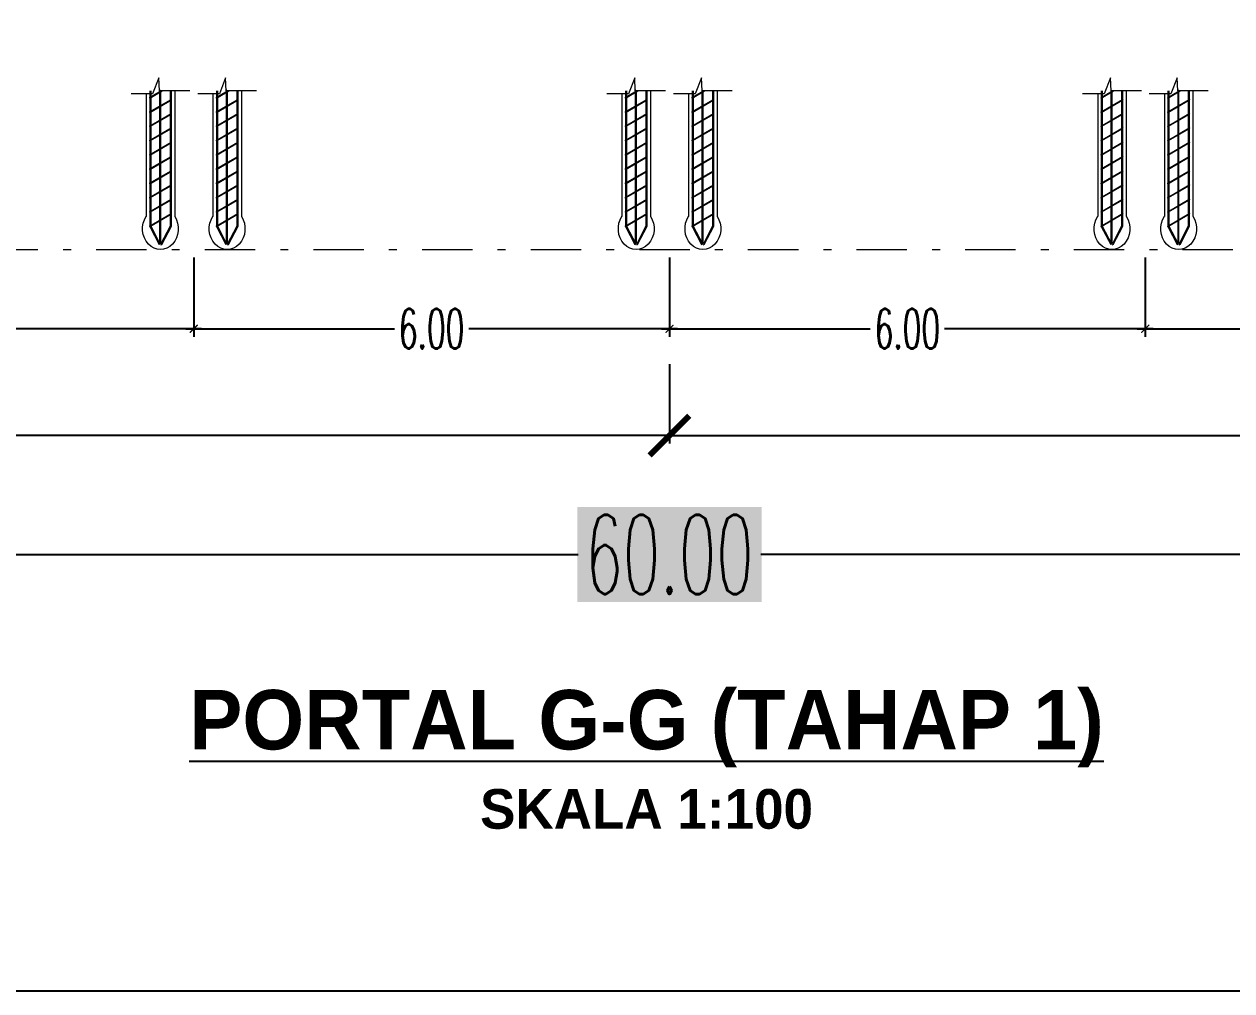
# Model space of a CAD drawing. Header units: millimetres. Extents: x 2175 to 3376, y 1504 to 1740.
# Drawn here: x 3024.11 to 3039.34, y 1615.31 to 1627.51 of the extents above; entities that cross this region are included whole.
import ezdxf

# ---------------------------------------------------------------- set-up
doc = ezdxf.new("R2010")
doc.units = ezdxf.units.MM
for name, pattern in [('DASHDOT2', [12.7, 6.35, -3.175, 0, -3.175]), ('DASHDOTX2', [50.8, 25.4, -12.7, 0, -12.7]), ('DASHED', [19.05, 12.7, -6.35])]:
    doc.linetypes.add(name, pattern=pattern)
doc.layers.add('As Atap', color=3, linetype='DASHDOTX2', lineweight=40)
doc.layers.add('Garis Dim', color=131, linetype='DASHED', lineweight=9)
for name, color, linetype in [('dinding baru', 142, 'Continuous'), ('GR', 7, 'Continuous'), ('KOP TEKS', 1, 'Continuous')]:
    doc.layers.add(name, color=color, linetype=linetype)
doc.layers.add('Layer2', color=7, linetype='DASHED', lineweight=40, true_color=0x238759)
doc.styles.add('-DIM2', font='simplex.shx', dxfattribs={"width": 0.55})
doc.styles.get("Standard").update_dxf_attribs({"font": 'arial.ttf'})
doc.dimstyles.new('DIMENSI MUSHOLLAH', dxfattribs={"dimtxt": 0.5, "dimasz": 0.1, "dimexe": 0.1, "dimexo": 0.1, "dimgap": 0.05, "dimtad": 0, "dimtih": 1, "dimtoh": 1, "dimzin": 0, "dimdsep": 46, "dimtxsty": '-DIM2', "dimblk": 'ARCHTICK', "dimcen": 0.3, "dimdle": 0.1, "dimclrd": 1, "dimclre": 1, "dimclrt": 2, "dimadec": 0, "dimazin": 0, "dimtfac": 1, "dimtix": 1, "dimtofl": 0, "dimtmove": 0, "dimatfit": 3, "dimldrblk": 'ARCHTICK', "dimfxl": 1, "dimtolj": 1, "dimtzin": 0, "dimarcsym": 0})
doc.dimstyles.new('DIMENSI WARNA 2.1', dxfattribs={"dimtxt": 1, "dimasz": 0.5, "dimexe": 0.1, "dimexo": 0.1, "dimgap": 0.05, "dimtad": 0, "dimtih": 1, "dimtoh": 1, "dimrnd": 0.0025, "dimzin": 0, "dimdsep": 46, "dimtxsty": '-DIM2', "dimblk": 'ARCHTICK', "dimcen": 0.1, "dimclrd": 1, "dimclre": 1, "dimclrt": 256, "dimadec": 0, "dimazin": 0, "dimtfac": 1, "dimtofl": 0, "dimtmove": 0, "dimatfit": 3, "dimldrblk": 'ARCHTICK', "dimfxl": 0.18, "dimtfill": 2, "dimtfillclr": 256, "dimtolj": 1, "dimtzin": 0, "dimarcsym": 0})

# ---------------------------------------------------------------- blocks, each defined once
blk = doc.blocks.new('_ArchTick')
at = {"color": 0, "linetype": 'ByBlock', "const_width": 0.15}
blk.add_lwpolyline([(-0.5, -0.5), (0.5, 0.5)], dxfattribs=at)
blk = doc.blocks.new('*D872')
at = {"layer": 'Defpoints', "color": 0, "transparency": 16777216}
for p in [(3002.251, 1623.319), (3032.251, 1623.319), (3032.251, 1622.319)]:
    blk.add_point(p, dxfattribs=at)
at = {"layer": 'GR', "color": 1, "lineweight": -2, "transparency": 16777216}
for p, q in [((3002.251, 1623.219), (3002.251, 1622.219)), ((3032.251, 1623.219), (3032.251, 1622.219)), ((3002.251, 1622.319), (3016.101, 1622.319)), ((3032.251, 1622.319), (3018.401, 1622.319))]:
    blk.add_line(p, q, dxfattribs=at)
at = {"layer": 'GR', "color": 1, "lineweight": -2, "transparency": 16777216, "xscale": 0.5, "yscale": 0.5, "zscale": 0.5, "rotation": 180}
blk.add_blockref('_ArchTick', (3002.251, 1622.319), dxfattribs=at)
at = {"layer": 'GR', "color": 1, "lineweight": -2, "transparency": 16777216, "xscale": 0.5, "yscale": 0.5, "zscale": 0.5}
blk.add_blockref('_ArchTick', (3032.251, 1622.319), dxfattribs=at)
at = {"layer": 'GR', "color": 240, "transparency": 16777216, "insert": (3017.251, 1622.319), "char_height": 1, "attachment_point": 5, "style": '-DIM2', "bg_fill": 1, "box_fill_scale": 1.1, "bg_fill_color": 256, "bg_fill_true_color": 16180224, "bg_fill_transparency": 0}
blk.add_mtext('\\A1;30.00', dxfattribs=at)
blk = doc.blocks.new('*D873')
at = {"layer": 'Defpoints', "color": 0, "transparency": 16777216}
for p in [(3032.251, 1623.319), (3062.251, 1623.319), (3032.251, 1622.319)]:
    blk.add_point(p, dxfattribs=at)
at = {"layer": 'GR', "color": 1, "lineweight": -2, "transparency": 16777216}
for p, q in [((3032.251, 1623.219), (3032.251, 1622.219)), ((3062.251, 1623.219), (3062.251, 1622.219)), ((3032.251, 1622.319), (3046.101, 1622.319)), ((3062.251, 1622.319), (3048.401, 1622.319))]:
    blk.add_line(p, q, dxfattribs=at)
at = {"layer": 'GR', "color": 1, "lineweight": -2, "transparency": 16777216, "xscale": 0.5, "yscale": 0.5, "zscale": 0.5, "rotation": 180}
blk.add_blockref('_ArchTick', (3032.251, 1622.319), dxfattribs=at)
at = {"layer": 'GR', "color": 1, "lineweight": -2, "transparency": 16777216, "xscale": 0.5, "yscale": 0.5, "zscale": 0.5}
blk.add_blockref('_ArchTick', (3062.251, 1622.319), dxfattribs=at)
at = {"layer": 'GR', "color": 240, "transparency": 16777216, "insert": (3047.251, 1622.319), "char_height": 1, "attachment_point": 5, "style": '-DIM2', "bg_fill": 1, "box_fill_scale": 1.1, "bg_fill_color": 256, "bg_fill_true_color": 16180224, "bg_fill_transparency": 0}
blk.add_mtext('\\A1;30.00', dxfattribs=at)
blk = doc.blocks.new('*D673')
at = {"layer": 'Defpoints', "color": 0, "transparency": 16777216}
for p in [(3002.251, 1622.319), (3062.251, 1622.319), (3062.251, 1620.819)]:
    blk.add_point(p, dxfattribs=at)
at = {"layer": 'GR', "color": 1, "lineweight": -2, "transparency": 16777216}
for p, q in [((3002.251, 1622.219), (3002.251, 1620.719)), ((3062.251, 1622.219), (3062.251, 1620.719)), ((3002.251, 1620.819), (3031.101, 1620.819)), ((3062.251, 1620.819), (3033.401, 1620.819))]:
    blk.add_line(p, q, dxfattribs=at)
at = {"layer": 'GR', "color": 1, "lineweight": -2, "transparency": 16777216, "xscale": 0.5, "yscale": 0.5, "zscale": 0.5, "rotation": 180}
blk.add_blockref('_ArchTick', (3002.251, 1620.819), dxfattribs=at)
at = {"layer": 'GR', "color": 1, "lineweight": -2, "transparency": 16777216, "xscale": 0.5, "yscale": 0.5, "zscale": 0.5}
blk.add_blockref('_ArchTick', (3062.251, 1620.819), dxfattribs=at)
at = {"layer": 'GR', "color": 240, "transparency": 16777216, "insert": (3032.251, 1620.819), "char_height": 1, "attachment_point": 5, "style": '-DIM2', "bg_fill": 1, "box_fill_scale": 1.1, "bg_fill_color": 256, "bg_fill_true_color": 16180224, "bg_fill_transparency": 0}
blk.add_mtext('\\A1;60.00', dxfattribs=at)
blk = doc.blocks.new('*D879')
at = {"layer": 'Defpoints', "color": 0, "transparency": 16777216}
for p in [(3020.251, 1624.666), (3026.251, 1624.666), (3026.251, 1623.666)]:
    blk.add_point(p, dxfattribs=at)
at = {"layer": 'dinding baru', "color": 1, "linetype": 'Continuous', "lineweight": -2, "transparency": 16777216}
for p, q in [((3020.251, 1624.566), (3020.251, 1623.566)), ((3026.251, 1624.566), (3026.251, 1623.566))]:
    blk.add_line(p, q, dxfattribs=at)
at = {"layer": 'dinding baru', "color": 1, "lineweight": -2, "transparency": 16777216}
for p, q in [((3020.151, 1623.666), (3022.782, 1623.666)), ((3026.351, 1623.666), (3023.72, 1623.666))]:
    blk.add_line(p, q, dxfattribs=at)
at = {"layer": 'dinding baru', "color": 1, "lineweight": -2, "transparency": 16777216, "xscale": 0.1, "yscale": 0.1, "zscale": 0.1, "rotation": 180}
blk.add_blockref('_ArchTick', (3020.251, 1623.666), dxfattribs=at)
at = {"layer": 'dinding baru', "color": 1, "lineweight": -2, "transparency": 16777216, "xscale": 0.1, "yscale": 0.1, "zscale": 0.1}
blk.add_blockref('_ArchTick', (3026.251, 1623.666), dxfattribs=at)
at = {"layer": 'dinding baru', "color": 2, "lineweight": 0, "transparency": 16777216, "insert": (3023.251, 1623.666), "char_height": 0.5, "attachment_point": 5, "style": '-DIM2'}
blk.add_mtext('\\A1;6.00', dxfattribs=at)
blk = doc.blocks.new('*D880')
at = {"layer": 'Defpoints', "color": 0, "transparency": 16777216}
for p in [(3026.251, 1624.666), (3032.251, 1624.666), (3032.251, 1623.666)]:
    blk.add_point(p, dxfattribs=at)
at = {"layer": 'dinding baru', "color": 1, "linetype": 'Continuous', "lineweight": -2, "transparency": 16777216}
for p, q in [((3026.251, 1624.566), (3026.251, 1623.566)), ((3032.251, 1624.566), (3032.251, 1623.566))]:
    blk.add_line(p, q, dxfattribs=at)
at = {"layer": 'dinding baru', "color": 1, "lineweight": -2, "transparency": 16777216}
for p, q in [((3026.151, 1623.666), (3028.782, 1623.666)), ((3032.351, 1623.666), (3029.72, 1623.666))]:
    blk.add_line(p, q, dxfattribs=at)
at = {"layer": 'dinding baru', "color": 1, "lineweight": -2, "transparency": 16777216, "xscale": 0.1, "yscale": 0.1, "zscale": 0.1, "rotation": 180}
blk.add_blockref('_ArchTick', (3026.251, 1623.666), dxfattribs=at)
at = {"layer": 'dinding baru', "color": 1, "lineweight": -2, "transparency": 16777216, "xscale": 0.1, "yscale": 0.1, "zscale": 0.1}
blk.add_blockref('_ArchTick', (3032.251, 1623.666), dxfattribs=at)
at = {"layer": 'dinding baru', "color": 2, "lineweight": 0, "transparency": 16777216, "insert": (3029.251, 1623.666), "char_height": 0.5, "attachment_point": 5, "style": '-DIM2'}
blk.add_mtext('\\A1;6.00', dxfattribs=at)
blk = doc.blocks.new('*D901')
at = {"layer": 'Defpoints', "color": 0, "transparency": 16777216}
for p in [(3032.251, 1624.666), (3038.251, 1624.666), (3038.251, 1623.666)]:
    blk.add_point(p, dxfattribs=at)
at = {"layer": 'dinding baru', "color": 1, "linetype": 'Continuous', "lineweight": -2, "transparency": 16777216}
for p, q in [((3032.251, 1624.566), (3032.251, 1623.566)), ((3038.251, 1624.566), (3038.251, 1623.566))]:
    blk.add_line(p, q, dxfattribs=at)
at = {"layer": 'dinding baru', "color": 1, "lineweight": -2, "transparency": 16777216}
for p, q in [((3032.151, 1623.666), (3034.782, 1623.666)), ((3038.351, 1623.666), (3035.72, 1623.666))]:
    blk.add_line(p, q, dxfattribs=at)
at = {"layer": 'dinding baru', "color": 1, "lineweight": -2, "transparency": 16777216, "xscale": 0.1, "yscale": 0.1, "zscale": 0.1, "rotation": 180}
blk.add_blockref('_ArchTick', (3032.251, 1623.666), dxfattribs=at)
at = {"layer": 'dinding baru', "color": 1, "lineweight": -2, "transparency": 16777216, "xscale": 0.1, "yscale": 0.1, "zscale": 0.1}
blk.add_blockref('_ArchTick', (3038.251, 1623.666), dxfattribs=at)
at = {"layer": 'dinding baru', "color": 2, "lineweight": 0, "transparency": 16777216, "insert": (3035.251, 1623.666), "char_height": 0.5, "attachment_point": 5, "style": '-DIM2'}
blk.add_mtext('\\A1;6.00', dxfattribs=at)
blk = doc.blocks.new('*D902')
at = {"layer": 'Defpoints', "color": 0, "transparency": 16777216}
for p in [(3038.251, 1624.666), (3044.251, 1624.666), (3044.251, 1623.666)]:
    blk.add_point(p, dxfattribs=at)
at = {"layer": 'dinding baru', "color": 1, "linetype": 'Continuous', "lineweight": -2, "transparency": 16777216}
for p, q in [((3038.251, 1624.566), (3038.251, 1623.566)), ((3044.251, 1624.566), (3044.251, 1623.566))]:
    blk.add_line(p, q, dxfattribs=at)
at = {"layer": 'dinding baru', "color": 1, "lineweight": -2, "transparency": 16777216}
for p, q in [((3038.151, 1623.666), (3040.782, 1623.666)), ((3044.351, 1623.666), (3041.72, 1623.666))]:
    blk.add_line(p, q, dxfattribs=at)
at = {"layer": 'dinding baru', "color": 1, "lineweight": -2, "transparency": 16777216, "xscale": 0.1, "yscale": 0.1, "zscale": 0.1, "rotation": 180}
blk.add_blockref('_ArchTick', (3038.251, 1623.666), dxfattribs=at)
at = {"layer": 'dinding baru', "color": 1, "lineweight": -2, "transparency": 16777216, "xscale": 0.1, "yscale": 0.1, "zscale": 0.1}
blk.add_blockref('_ArchTick', (3044.251, 1623.666), dxfattribs=at)
at = {"layer": 'dinding baru', "color": 2, "lineweight": 0, "transparency": 16777216, "insert": (3041.251, 1623.666), "char_height": 0.5, "attachment_point": 5, "style": '-DIM2'}
blk.add_mtext('\\A1;6.00', dxfattribs=at)

msp = doc.modelspace()

# ---------------------------------------------------------------- linework, layer by layer
at = {"layer": 'As Atap', "color": 7, "linetype": 'ByBlock', "lineweight": 5}
for p, q in [((3025.651, 1626.628), (3025.651, 1625.084)), ((3026.011, 1626.666), (3026.011, 1625.084)), ((3026.492, 1626.628), (3026.492, 1625.084)), ((3026.852, 1626.666), (3026.852, 1625.084)), ((3031.651, 1626.628), (3031.651, 1625.084)), ((3032.011, 1626.666), (3032.011, 1625.084)), ((3032.492, 1626.628), (3032.492, 1625.084)), ((3032.852, 1626.666), (3032.852, 1625.084)), ((3037.651, 1626.628), (3037.651, 1625.084)), ((3038.011, 1626.666), (3038.011, 1625.084)), ((3038.492, 1626.628), (3038.492, 1625.084)), ((3038.852, 1626.666), (3038.852, 1625.084))]:
    msp.add_line(p, q, dxfattribs=at)
at = {"layer": 'As Atap', "color": 0, "linetype": 'ByBlock', "lineweight": 5}
for p, q in [((3025.697, 1626.666), (3025.697, 1626.585)), ((3025.709, 1626.666), (3025.709, 1626.591)), ((3025.819, 1626.684), (3025.819, 1626.655)), ((3025.819, 1626.647), (3025.819, 1626.475)), ((3025.831, 1626.666), (3025.831, 1626.662)), ((3025.831, 1626.654), (3025.831, 1626.482)), ((3025.953, 1626.666), (3025.953, 1626.553)), ((3025.965, 1626.666), (3025.965, 1626.56)), ((3026.537, 1626.666), (3026.537, 1626.585)), ((3026.549, 1626.666), (3026.549, 1626.591)), ((3026.66, 1626.684), (3026.66, 1626.655)), ((3026.66, 1626.647), (3026.66, 1626.475)), ((3026.672, 1626.666), (3026.672, 1626.662)), ((3026.672, 1626.654), (3026.672, 1626.482)), ((3026.794, 1626.666), (3026.794, 1626.553)), ((3026.806, 1626.666), (3026.806, 1626.56)), ((3031.697, 1626.666), (3031.697, 1626.585)), ((3031.709, 1626.666), (3031.709, 1626.591)), ((3031.819, 1626.684), (3031.819, 1626.655)), ((3031.819, 1626.647), (3031.819, 1626.475)), ((3031.831, 1626.666), (3031.831, 1626.662)), ((3031.831, 1626.654), (3031.831, 1626.482)), ((3031.953, 1626.666), (3031.953, 1626.553)), ((3031.965, 1626.666), (3031.965, 1626.56)), ((3032.537, 1626.666), (3032.537, 1626.585)), ((3032.549, 1626.666), (3032.549, 1626.591)), ((3032.66, 1626.684), (3032.66, 1626.655)), ((3032.66, 1626.647), (3032.66, 1626.475)), ((3032.672, 1626.666), (3032.672, 1626.662)), ((3032.672, 1626.654), (3032.672, 1626.482)), ((3032.794, 1626.666), (3032.794, 1626.553)), ((3032.806, 1626.666), (3032.806, 1626.56)), ((3037.697, 1626.666), (3037.697, 1626.585)), ((3037.709, 1626.666), (3037.709, 1626.591)), ((3037.819, 1626.684), (3037.819, 1626.655)), ((3037.819, 1626.647), (3037.819, 1626.475)), ((3037.831, 1626.666), (3037.831, 1626.662)), ((3037.831, 1626.654), (3037.831, 1626.482)), ((3037.953, 1626.666), (3037.953, 1626.553)), ((3037.965, 1626.666), (3037.965, 1626.56)), ((3038.537, 1626.666), (3038.537, 1626.585)), ((3038.549, 1626.666), (3038.549, 1626.591)), ((3038.66, 1626.684), (3038.66, 1626.655)), ((3038.66, 1626.647), (3038.66, 1626.475)), ((3038.672, 1626.666), (3038.672, 1626.662)), ((3038.672, 1626.654), (3038.672, 1626.482)), ((3038.794, 1626.666), (3038.794, 1626.553)), ((3038.806, 1626.666), (3038.806, 1626.56)), ((3025.697, 1626.576), (3025.697, 1626.405)), ((3025.709, 1626.583), (3025.709, 1626.411)), ((3025.831, 1626.474), (3025.831, 1626.302)), ((3025.953, 1626.544), (3025.953, 1626.373)), ((3025.965, 1626.551), (3025.965, 1626.38)), ((3026.537, 1626.576), (3026.537, 1626.405)), ((3026.549, 1626.583), (3026.549, 1626.411)), ((3026.672, 1626.474), (3026.672, 1626.302)), ((3026.794, 1626.544), (3026.794, 1626.373)), ((3026.806, 1626.551), (3026.806, 1626.38)), ((3031.697, 1626.576), (3031.697, 1626.405)), ((3031.709, 1626.583), (3031.709, 1626.411)), ((3031.831, 1626.474), (3031.831, 1626.302)), ((3031.953, 1626.544), (3031.953, 1626.373)), ((3031.965, 1626.551), (3031.965, 1626.38)), ((3032.537, 1626.576), (3032.537, 1626.405)), ((3032.549, 1626.583), (3032.549, 1626.411)), ((3032.672, 1626.474), (3032.672, 1626.302)), ((3032.794, 1626.544), (3032.794, 1626.373)), ((3032.806, 1626.551), (3032.806, 1626.38)), ((3037.697, 1626.576), (3037.697, 1626.405)), ((3037.709, 1626.583), (3037.709, 1626.411)), ((3037.831, 1626.474), (3037.831, 1626.302)), ((3037.953, 1626.544), (3037.953, 1626.373)), ((3037.965, 1626.551), (3037.965, 1626.38)), ((3038.537, 1626.576), (3038.537, 1626.405)), ((3038.549, 1626.583), (3038.549, 1626.411)), ((3038.672, 1626.474), (3038.672, 1626.302)), ((3038.794, 1626.544), (3038.794, 1626.373)), ((3038.806, 1626.551), (3038.806, 1626.38)), ((3025.697, 1626.396), (3025.697, 1626.225)), ((3025.709, 1626.403), (3025.709, 1626.231)), ((3025.819, 1626.467), (3025.819, 1626.295)), ((3025.953, 1626.364), (3025.953, 1626.193)), ((3025.965, 1626.371), (3025.965, 1626.2)), ((3026.537, 1626.396), (3026.537, 1626.225)), ((3026.549, 1626.403), (3026.549, 1626.231)), ((3026.66, 1626.467), (3026.66, 1626.295)), ((3026.794, 1626.364), (3026.794, 1626.193)), ((3026.806, 1626.371), (3026.806, 1626.2)), ((3031.697, 1626.396), (3031.697, 1626.225)), ((3031.709, 1626.403), (3031.709, 1626.231)), ((3031.819, 1626.467), (3031.819, 1626.295)), ((3031.953, 1626.364), (3031.953, 1626.193)), ((3031.965, 1626.371), (3031.965, 1626.2)), ((3032.537, 1626.396), (3032.537, 1626.225)), ((3032.549, 1626.403), (3032.549, 1626.231)), ((3032.66, 1626.467), (3032.66, 1626.295)), ((3032.794, 1626.364), (3032.794, 1626.193)), ((3032.806, 1626.371), (3032.806, 1626.2)), ((3037.697, 1626.396), (3037.697, 1626.225)), ((3037.709, 1626.403), (3037.709, 1626.231)), ((3037.819, 1626.467), (3037.819, 1626.295)), ((3037.953, 1626.364), (3037.953, 1626.193)), ((3037.965, 1626.371), (3037.965, 1626.2)), ((3038.537, 1626.396), (3038.537, 1626.225)), ((3038.549, 1626.403), (3038.549, 1626.231)), ((3038.66, 1626.467), (3038.66, 1626.295)), ((3038.794, 1626.364), (3038.794, 1626.193)), ((3038.806, 1626.371), (3038.806, 1626.2)), ((3025.697, 1626.216), (3025.697, 1626.045)), ((3025.709, 1626.223), (3025.709, 1626.051)), ((3025.819, 1626.287), (3025.819, 1626.115)), ((3025.831, 1626.294), (3025.831, 1626.122)), ((3025.953, 1626.184), (3025.953, 1626.013)), ((3025.965, 1626.191), (3025.965, 1626.02)), ((3026.537, 1626.216), (3026.537, 1626.045)), ((3026.549, 1626.223), (3026.549, 1626.051)), ((3026.66, 1626.287), (3026.66, 1626.115)), ((3026.672, 1626.294), (3026.672, 1626.122)), ((3026.794, 1626.184), (3026.794, 1626.013)), ((3026.806, 1626.191), (3026.806, 1626.02)), ((3031.697, 1626.216), (3031.697, 1626.045)), ((3031.709, 1626.223), (3031.709, 1626.051)), ((3031.819, 1626.287), (3031.819, 1626.115)), ((3031.831, 1626.294), (3031.831, 1626.122)), ((3031.953, 1626.184), (3031.953, 1626.013)), ((3031.965, 1626.191), (3031.965, 1626.02)), ((3032.537, 1626.216), (3032.537, 1626.045)), ((3032.549, 1626.223), (3032.549, 1626.051)), ((3032.66, 1626.287), (3032.66, 1626.115)), ((3032.672, 1626.294), (3032.672, 1626.122)), ((3032.794, 1626.184), (3032.794, 1626.013)), ((3032.806, 1626.191), (3032.806, 1626.02)), ((3037.697, 1626.216), (3037.697, 1626.045)), ((3037.709, 1626.223), (3037.709, 1626.051)), ((3037.819, 1626.287), (3037.819, 1626.115)), ((3037.831, 1626.294), (3037.831, 1626.122)), ((3037.953, 1626.184), (3037.953, 1626.013)), ((3037.965, 1626.191), (3037.965, 1626.02)), ((3038.537, 1626.216), (3038.537, 1626.045)), ((3038.549, 1626.223), (3038.549, 1626.051)), ((3038.66, 1626.287), (3038.66, 1626.115)), ((3038.672, 1626.294), (3038.672, 1626.122)), ((3038.794, 1626.184), (3038.794, 1626.013)), ((3038.806, 1626.191), (3038.806, 1626.02)), ((3025.697, 1626.036), (3025.697, 1625.865)), ((3025.709, 1626.043), (3025.709, 1625.871)), ((3025.819, 1626.107), (3025.819, 1625.935)), ((3025.831, 1626.114), (3025.831, 1625.942)), ((3026.537, 1626.036), (3026.537, 1625.865)), ((3026.549, 1626.043), (3026.549, 1625.871)), ((3026.66, 1626.107), (3026.66, 1625.935)), ((3026.672, 1626.114), (3026.672, 1625.942)), ((3031.697, 1626.036), (3031.697, 1625.865)), ((3031.709, 1626.043), (3031.709, 1625.871)), ((3031.819, 1626.107), (3031.819, 1625.935)), ((3031.831, 1626.114), (3031.831, 1625.942)), ((3032.537, 1626.036), (3032.537, 1625.865)), ((3032.549, 1626.043), (3032.549, 1625.871)), ((3032.66, 1626.107), (3032.66, 1625.935)), ((3032.672, 1626.114), (3032.672, 1625.942)), ((3037.697, 1626.036), (3037.697, 1625.865)), ((3037.709, 1626.043), (3037.709, 1625.871)), ((3037.819, 1626.107), (3037.819, 1625.935)), ((3037.831, 1626.114), (3037.831, 1625.942)), ((3038.537, 1626.036), (3038.537, 1625.865)), ((3038.549, 1626.043), (3038.549, 1625.871)), ((3038.66, 1626.107), (3038.66, 1625.935)), ((3038.672, 1626.114), (3038.672, 1625.942)), ((3025.819, 1625.927), (3025.819, 1625.755)), ((3025.831, 1625.934), (3025.831, 1625.762)), ((3025.953, 1626.004), (3025.953, 1625.833)), ((3025.965, 1626.011), (3025.965, 1625.84)), ((3026.66, 1625.927), (3026.66, 1625.755)), ((3026.672, 1625.934), (3026.672, 1625.762)), ((3026.794, 1626.004), (3026.794, 1625.833)), ((3026.806, 1626.011), (3026.806, 1625.84)), ((3031.819, 1625.927), (3031.819, 1625.755)), ((3031.831, 1625.934), (3031.831, 1625.762)), ((3031.953, 1626.004), (3031.953, 1625.833)), ((3031.965, 1626.011), (3031.965, 1625.84)), ((3032.66, 1625.927), (3032.66, 1625.755)), ((3032.672, 1625.934), (3032.672, 1625.762)), ((3032.794, 1626.004), (3032.794, 1625.833)), ((3032.806, 1626.011), (3032.806, 1625.84)), ((3037.819, 1625.927), (3037.819, 1625.755)), ((3037.831, 1625.934), (3037.831, 1625.762)), ((3037.953, 1626.004), (3037.953, 1625.833)), ((3037.965, 1626.011), (3037.965, 1625.84)), ((3038.66, 1625.927), (3038.66, 1625.755)), ((3038.672, 1625.934), (3038.672, 1625.762)), ((3038.794, 1626.004), (3038.794, 1625.833)), ((3038.806, 1626.011), (3038.806, 1625.84)), ((3025.697, 1625.856), (3025.697, 1625.685)), ((3025.709, 1625.863), (3025.709, 1625.691)), ((3025.819, 1625.747), (3025.819, 1625.575)), ((3025.831, 1625.754), (3025.831, 1625.582)), ((3025.953, 1625.824), (3025.953, 1625.653)), ((3025.965, 1625.831), (3025.965, 1625.66)), ((3026.537, 1625.856), (3026.537, 1625.685)), ((3026.549, 1625.863), (3026.549, 1625.691)), ((3026.66, 1625.747), (3026.66, 1625.575)), ((3026.672, 1625.754), (3026.672, 1625.582)), ((3026.794, 1625.824), (3026.794, 1625.653)), ((3026.806, 1625.831), (3026.806, 1625.66)), ((3031.697, 1625.856), (3031.697, 1625.685)), ((3031.709, 1625.863), (3031.709, 1625.691)), ((3031.819, 1625.747), (3031.819, 1625.575)), ((3031.831, 1625.754), (3031.831, 1625.582)), ((3031.953, 1625.824), (3031.953, 1625.653)), ((3031.965, 1625.831), (3031.965, 1625.66)), ((3032.537, 1625.856), (3032.537, 1625.685)), ((3032.549, 1625.863), (3032.549, 1625.691)), ((3032.66, 1625.747), (3032.66, 1625.575)), ((3032.672, 1625.754), (3032.672, 1625.582)), ((3032.794, 1625.824), (3032.794, 1625.653)), ((3032.806, 1625.831), (3032.806, 1625.66)), ((3037.697, 1625.856), (3037.697, 1625.685)), ((3037.709, 1625.863), (3037.709, 1625.691)), ((3037.819, 1625.747), (3037.819, 1625.575)), ((3037.831, 1625.754), (3037.831, 1625.582)), ((3037.953, 1625.824), (3037.953, 1625.653)), ((3037.965, 1625.831), (3037.965, 1625.66)), ((3038.537, 1625.856), (3038.537, 1625.685)), ((3038.549, 1625.863), (3038.549, 1625.691)), ((3038.66, 1625.747), (3038.66, 1625.575)), ((3038.672, 1625.754), (3038.672, 1625.582)), ((3038.794, 1625.824), (3038.794, 1625.653)), ((3038.806, 1625.831), (3038.806, 1625.66)), ((3025.697, 1625.676), (3025.697, 1625.505)), ((3025.709, 1625.683), (3025.709, 1625.511)), ((3025.819, 1625.567), (3025.819, 1625.395)), ((3025.831, 1625.574), (3025.831, 1625.402)), ((3025.953, 1625.644), (3025.953, 1625.473)), ((3025.965, 1625.651), (3025.965, 1625.48)), ((3026.537, 1625.676), (3026.537, 1625.505)), ((3026.549, 1625.683), (3026.549, 1625.511)), ((3026.66, 1625.567), (3026.66, 1625.395)), ((3026.672, 1625.574), (3026.672, 1625.402)), ((3026.794, 1625.644), (3026.794, 1625.473)), ((3026.806, 1625.651), (3026.806, 1625.48)), ((3031.697, 1625.676), (3031.697, 1625.505)), ((3031.709, 1625.683), (3031.709, 1625.511)), ((3031.819, 1625.567), (3031.819, 1625.395)), ((3031.831, 1625.574), (3031.831, 1625.402)), ((3031.953, 1625.644), (3031.953, 1625.473)), ((3031.965, 1625.651), (3031.965, 1625.48)), ((3032.537, 1625.676), (3032.537, 1625.505)), ((3032.549, 1625.683), (3032.549, 1625.511)), ((3032.66, 1625.567), (3032.66, 1625.395)), ((3032.672, 1625.574), (3032.672, 1625.402)), ((3032.794, 1625.644), (3032.794, 1625.473)), ((3032.806, 1625.651), (3032.806, 1625.48)), ((3037.697, 1625.676), (3037.697, 1625.505)), ((3037.709, 1625.683), (3037.709, 1625.511)), ((3037.819, 1625.567), (3037.819, 1625.395)), ((3037.831, 1625.574), (3037.831, 1625.402)), ((3037.953, 1625.644), (3037.953, 1625.473)), ((3037.965, 1625.651), (3037.965, 1625.48)), ((3038.537, 1625.676), (3038.537, 1625.505)), ((3038.549, 1625.683), (3038.549, 1625.511)), ((3038.66, 1625.567), (3038.66, 1625.395)), ((3038.672, 1625.574), (3038.672, 1625.402)), ((3038.794, 1625.644), (3038.794, 1625.473)), ((3038.806, 1625.651), (3038.806, 1625.48)), ((3025.697, 1625.496), (3025.697, 1625.325)), ((3025.709, 1625.503), (3025.709, 1625.331)), ((3025.953, 1625.464), (3025.953, 1625.293)), ((3025.965, 1625.471), (3025.965, 1625.3)), ((3026.537, 1625.496), (3026.537, 1625.325)), ((3026.549, 1625.503), (3026.549, 1625.331)), ((3026.794, 1625.464), (3026.794, 1625.293)), ((3026.806, 1625.471), (3026.806, 1625.3)), ((3031.697, 1625.496), (3031.697, 1625.325)), ((3031.709, 1625.503), (3031.709, 1625.331)), ((3031.953, 1625.464), (3031.953, 1625.293)), ((3031.965, 1625.471), (3031.965, 1625.3)), ((3032.537, 1625.496), (3032.537, 1625.325)), ((3032.549, 1625.503), (3032.549, 1625.331)), ((3032.794, 1625.464), (3032.794, 1625.293)), ((3032.806, 1625.471), (3032.806, 1625.3)), ((3037.697, 1625.496), (3037.697, 1625.325)), ((3037.709, 1625.503), (3037.709, 1625.331)), ((3037.953, 1625.464), (3037.953, 1625.293)), ((3037.965, 1625.471), (3037.965, 1625.3)), ((3038.537, 1625.496), (3038.537, 1625.325)), ((3038.549, 1625.503), (3038.549, 1625.331)), ((3038.794, 1625.464), (3038.794, 1625.293)), ((3038.806, 1625.471), (3038.806, 1625.3)), ((3025.697, 1625.316), (3025.697, 1625.145)), ((3025.709, 1625.323), (3025.709, 1625.151)), ((3025.819, 1625.387), (3025.819, 1625.215)), ((3025.831, 1625.394), (3025.831, 1625.222)), ((3025.953, 1625.284), (3025.953, 1625.113)), ((3025.965, 1625.291), (3025.965, 1625.12)), ((3026.537, 1625.316), (3026.537, 1625.145)), ((3026.549, 1625.323), (3026.549, 1625.151)), ((3026.66, 1625.387), (3026.66, 1625.215)), ((3026.672, 1625.394), (3026.672, 1625.222)), ((3026.794, 1625.284), (3026.794, 1625.113)), ((3026.806, 1625.291), (3026.806, 1625.12)), ((3031.697, 1625.316), (3031.697, 1625.145)), ((3031.709, 1625.323), (3031.709, 1625.151)), ((3031.819, 1625.387), (3031.819, 1625.215)), ((3031.831, 1625.394), (3031.831, 1625.222)), ((3031.953, 1625.284), (3031.953, 1625.113)), ((3031.965, 1625.291), (3031.965, 1625.12)), ((3032.537, 1625.316), (3032.537, 1625.145)), ((3032.549, 1625.323), (3032.549, 1625.151)), ((3032.66, 1625.387), (3032.66, 1625.215)), ((3032.672, 1625.394), (3032.672, 1625.222)), ((3032.794, 1625.284), (3032.794, 1625.113)), ((3032.806, 1625.291), (3032.806, 1625.12)), ((3037.697, 1625.316), (3037.697, 1625.145)), ((3037.709, 1625.323), (3037.709, 1625.151)), ((3037.819, 1625.387), (3037.819, 1625.215)), ((3037.831, 1625.394), (3037.831, 1625.222)), ((3037.953, 1625.284), (3037.953, 1625.113)), ((3037.965, 1625.291), (3037.965, 1625.12)), ((3038.537, 1625.316), (3038.537, 1625.145)), ((3038.549, 1625.323), (3038.549, 1625.151)), ((3038.66, 1625.387), (3038.66, 1625.215)), ((3038.672, 1625.394), (3038.672, 1625.222)), ((3038.794, 1625.284), (3038.794, 1625.113)), ((3038.806, 1625.291), (3038.806, 1625.12)), ((3025.697, 1625.136), (3025.697, 1624.965)), ((3025.709, 1625.143), (3025.709, 1624.971)), ((3025.819, 1625.207), (3025.819, 1625.035)), ((3025.831, 1625.214), (3025.831, 1625.042)), ((3025.953, 1625.104), (3025.953, 1624.959)), ((3025.965, 1625.111), (3025.965, 1624.956)), ((3026.537, 1625.136), (3026.537, 1624.965)), ((3026.549, 1625.143), (3026.549, 1624.971)), ((3026.66, 1625.207), (3026.66, 1625.035)), ((3026.672, 1625.214), (3026.672, 1625.042)), ((3026.794, 1625.104), (3026.794, 1624.959)), ((3026.806, 1625.111), (3026.806, 1624.956)), ((3031.697, 1625.136), (3031.697, 1624.965)), ((3031.709, 1625.143), (3031.709, 1624.971)), ((3031.819, 1625.207), (3031.819, 1625.035)), ((3031.831, 1625.214), (3031.831, 1625.042)), ((3031.953, 1625.104), (3031.953, 1624.959)), ((3031.965, 1625.111), (3031.965, 1624.956)), ((3032.537, 1625.136), (3032.537, 1624.965)), ((3032.549, 1625.143), (3032.549, 1624.971)), ((3032.66, 1625.207), (3032.66, 1625.035)), ((3032.672, 1625.214), (3032.672, 1625.042)), ((3032.794, 1625.104), (3032.794, 1624.959)), ((3032.806, 1625.111), (3032.806, 1624.956)), ((3037.697, 1625.136), (3037.697, 1624.965)), ((3037.709, 1625.143), (3037.709, 1624.971)), ((3037.819, 1625.207), (3037.819, 1625.035)), ((3037.831, 1625.214), (3037.831, 1625.042)), ((3037.953, 1625.104), (3037.953, 1624.959)), ((3037.965, 1625.111), (3037.965, 1624.956)), ((3038.537, 1625.136), (3038.537, 1624.965)), ((3038.549, 1625.143), (3038.549, 1624.971)), ((3038.66, 1625.207), (3038.66, 1625.035)), ((3038.672, 1625.214), (3038.672, 1625.042)), ((3038.794, 1625.104), (3038.794, 1624.959)), ((3038.806, 1625.111), (3038.806, 1624.956)), ((3025.709, 1624.963), (3025.709, 1624.959)), ((3025.709, 1624.963), (3025.709, 1624.959)), ((3025.819, 1625.027), (3025.819, 1624.748)), ((3025.831, 1625.034), (3025.831, 1624.748)), ((3026.549, 1624.963), (3026.549, 1624.959)), ((3026.549, 1624.963), (3026.549, 1624.959)), ((3026.66, 1625.027), (3026.66, 1624.748)), ((3026.672, 1625.034), (3026.672, 1624.748)), ((3031.709, 1624.963), (3031.709, 1624.959)), ((3031.709, 1624.963), (3031.709, 1624.959)), ((3031.819, 1625.027), (3031.819, 1624.748)), ((3031.831, 1625.034), (3031.831, 1624.748)), ((3032.549, 1624.963), (3032.549, 1624.959)), ((3032.549, 1624.963), (3032.549, 1624.959)), ((3032.66, 1625.027), (3032.66, 1624.748)), ((3032.672, 1625.034), (3032.672, 1624.748)), ((3037.709, 1624.963), (3037.709, 1624.959)), ((3037.709, 1624.963), (3037.709, 1624.959)), ((3037.819, 1625.027), (3037.819, 1624.748)), ((3037.831, 1625.034), (3037.831, 1624.748)), ((3038.549, 1624.963), (3038.549, 1624.959)), ((3038.549, 1624.963), (3038.549, 1624.959)), ((3038.66, 1625.027), (3038.66, 1624.748)), ((3038.672, 1625.034), (3038.672, 1624.748))]:
    msp.add_line(p, q, dxfattribs=at)
at = {"layer": 'As Atap', "color": 2, "linetype": 'ByBlock', "lineweight": 5}
for p, q in [((3025.819, 1624.666), (3025.819, 1624.666)), ((3026.66, 1624.666), (3026.66, 1624.666)), ((3031.819, 1624.666), (3031.819, 1624.666)), ((3032.66, 1624.666), (3032.66, 1624.666)), ((3037.819, 1624.666), (3037.819, 1624.666)), ((3038.66, 1624.666), (3038.66, 1624.666))]:
    msp.add_line(p, q, dxfattribs=at)
at = {"layer": 'Garis Dim', "color": 0, "linetype": 'ByBlock', "lineweight": 5}
for p, q in [((3025.693, 1626.582), (3025.837, 1626.666)), ((3025.697, 1626.576), (3025.852, 1626.666)), ((3026.534, 1626.582), (3026.678, 1626.666)), ((3026.537, 1626.576), (3026.693, 1626.666)), ((3031.693, 1626.582), (3031.837, 1626.666)), ((3031.697, 1626.576), (3031.852, 1626.666)), ((3032.534, 1626.582), (3032.678, 1626.666)), ((3032.537, 1626.576), (3032.693, 1626.666)), ((3037.693, 1626.582), (3037.837, 1626.666)), ((3037.697, 1626.576), (3037.852, 1626.666)), ((3038.534, 1626.582), (3038.678, 1626.666)), ((3038.537, 1626.576), (3038.693, 1626.666)), ((3025.693, 1626.402), (3025.965, 1626.56)), ((3025.697, 1626.396), (3025.969, 1626.554)), ((3026.534, 1626.402), (3026.806, 1626.56)), ((3026.537, 1626.396), (3026.81, 1626.554)), ((3031.693, 1626.402), (3031.965, 1626.56)), ((3031.697, 1626.396), (3031.969, 1626.554)), ((3032.534, 1626.402), (3032.806, 1626.56)), ((3032.537, 1626.396), (3032.81, 1626.554)), ((3037.693, 1626.402), (3037.965, 1626.56)), ((3037.697, 1626.396), (3037.969, 1626.554)), ((3038.534, 1626.402), (3038.806, 1626.56)), ((3038.537, 1626.396), (3038.81, 1626.554)), ((3025.693, 1626.222), (3025.965, 1626.38)), ((3025.697, 1626.216), (3025.969, 1626.374)), ((3026.534, 1626.222), (3026.806, 1626.38)), ((3026.537, 1626.216), (3026.81, 1626.374)), ((3031.693, 1626.222), (3031.965, 1626.38)), ((3031.697, 1626.216), (3031.969, 1626.374)), ((3032.534, 1626.222), (3032.806, 1626.38)), ((3032.537, 1626.216), (3032.81, 1626.374)), ((3037.693, 1626.222), (3037.965, 1626.38)), ((3037.697, 1626.216), (3037.969, 1626.374)), ((3038.534, 1626.222), (3038.806, 1626.38)), ((3038.537, 1626.216), (3038.81, 1626.374)), ((3025.693, 1626.042), (3025.965, 1626.2)), ((3025.697, 1626.036), (3025.969, 1626.194)), ((3026.534, 1626.042), (3026.806, 1626.2)), ((3026.537, 1626.036), (3026.81, 1626.194)), ((3031.693, 1626.042), (3031.965, 1626.2)), ((3031.697, 1626.036), (3031.969, 1626.194)), ((3032.534, 1626.042), (3032.806, 1626.2)), ((3032.537, 1626.036), (3032.81, 1626.194)), ((3037.693, 1626.042), (3037.965, 1626.2)), ((3037.697, 1626.036), (3037.969, 1626.194)), ((3038.534, 1626.042), (3038.806, 1626.2)), ((3038.537, 1626.036), (3038.81, 1626.194)), ((3025.693, 1625.862), (3025.965, 1626.02)), ((3026.534, 1625.862), (3026.806, 1626.02)), ((3031.693, 1625.862), (3031.965, 1626.02)), ((3032.534, 1625.862), (3032.806, 1626.02)), ((3037.693, 1625.862), (3037.965, 1626.02)), ((3038.534, 1625.862), (3038.806, 1626.02)), ((3025.697, 1625.856), (3025.969, 1626.014)), ((3026.537, 1625.856), (3026.81, 1626.014)), ((3031.697, 1625.856), (3031.969, 1626.014)), ((3032.537, 1625.856), (3032.81, 1626.014)), ((3037.697, 1625.856), (3037.969, 1626.014)), ((3038.537, 1625.856), (3038.81, 1626.014)), ((3025.693, 1625.682), (3025.965, 1625.84)), ((3025.697, 1625.676), (3025.969, 1625.834)), ((3026.534, 1625.682), (3026.806, 1625.84)), ((3026.537, 1625.676), (3026.81, 1625.834)), ((3031.693, 1625.682), (3031.965, 1625.84)), ((3031.697, 1625.676), (3031.969, 1625.834)), ((3032.534, 1625.682), (3032.806, 1625.84)), ((3032.537, 1625.676), (3032.81, 1625.834)), ((3037.693, 1625.682), (3037.965, 1625.84)), ((3037.697, 1625.676), (3037.969, 1625.834)), ((3038.534, 1625.682), (3038.806, 1625.84)), ((3038.537, 1625.676), (3038.81, 1625.834)), ((3025.693, 1625.502), (3025.965, 1625.66)), ((3025.697, 1625.496), (3025.969, 1625.654)), ((3026.534, 1625.502), (3026.806, 1625.66)), ((3026.537, 1625.496), (3026.81, 1625.654)), ((3031.693, 1625.502), (3031.965, 1625.66)), ((3031.697, 1625.496), (3031.969, 1625.654)), ((3032.534, 1625.502), (3032.806, 1625.66)), ((3032.537, 1625.496), (3032.81, 1625.654)), ((3037.693, 1625.502), (3037.965, 1625.66)), ((3037.697, 1625.496), (3037.969, 1625.654)), ((3038.534, 1625.502), (3038.806, 1625.66)), ((3038.537, 1625.496), (3038.81, 1625.654)), ((3025.693, 1625.322), (3025.965, 1625.48)), ((3025.697, 1625.316), (3025.969, 1625.474)), ((3026.534, 1625.322), (3026.806, 1625.48)), ((3026.537, 1625.316), (3026.81, 1625.474)), ((3031.693, 1625.322), (3031.965, 1625.48)), ((3031.697, 1625.316), (3031.969, 1625.474)), ((3032.534, 1625.322), (3032.806, 1625.48)), ((3032.537, 1625.316), (3032.81, 1625.474)), ((3037.693, 1625.322), (3037.965, 1625.48)), ((3037.697, 1625.316), (3037.969, 1625.474)), ((3038.534, 1625.322), (3038.806, 1625.48)), ((3038.537, 1625.316), (3038.81, 1625.474)), ((3025.693, 1625.142), (3025.965, 1625.3)), ((3025.697, 1625.136), (3025.969, 1625.294)), ((3026.534, 1625.142), (3026.806, 1625.3)), ((3026.537, 1625.136), (3026.81, 1625.294)), ((3031.693, 1625.142), (3031.965, 1625.3)), ((3031.697, 1625.136), (3031.969, 1625.294)), ((3032.534, 1625.142), (3032.806, 1625.3)), ((3032.537, 1625.136), (3032.81, 1625.294)), ((3037.693, 1625.142), (3037.965, 1625.3)), ((3037.697, 1625.136), (3037.969, 1625.294)), ((3038.534, 1625.142), (3038.806, 1625.3)), ((3038.537, 1625.136), (3038.81, 1625.294)), ((3025.693, 1624.962), (3025.965, 1625.12)), ((3025.697, 1624.956), (3025.969, 1625.114)), ((3026.534, 1624.962), (3026.806, 1625.12)), ((3026.537, 1624.956), (3026.81, 1625.114)), ((3031.693, 1624.962), (3031.965, 1625.12)), ((3031.697, 1624.956), (3031.969, 1625.114)), ((3032.534, 1624.962), (3032.806, 1625.12)), ((3032.537, 1624.956), (3032.81, 1625.114)), ((3037.693, 1624.962), (3037.965, 1625.12)), ((3037.697, 1624.956), (3037.969, 1625.114)), ((3038.534, 1624.962), (3038.806, 1625.12)), ((3038.537, 1624.956), (3038.81, 1625.114)), ((3025.697, 1624.956), (3025.815, 1624.73)), ((3025.709, 1624.959), (3025.825, 1624.736)), ((3025.953, 1624.959), (3025.833, 1624.729)), ((3025.965, 1624.956), (3025.844, 1624.724)), ((3026.537, 1624.956), (3026.655, 1624.73)), ((3026.549, 1624.959), (3026.666, 1624.736)), ((3026.794, 1624.959), (3026.674, 1624.729)), ((3026.806, 1624.956), (3026.685, 1624.724)), ((3031.697, 1624.956), (3031.815, 1624.73)), ((3031.709, 1624.959), (3031.825, 1624.736)), ((3031.953, 1624.959), (3031.833, 1624.729)), ((3031.965, 1624.956), (3031.844, 1624.724)), ((3032.537, 1624.956), (3032.655, 1624.73)), ((3032.549, 1624.959), (3032.666, 1624.736)), ((3032.794, 1624.959), (3032.674, 1624.729)), ((3032.806, 1624.956), (3032.685, 1624.724)), ((3037.697, 1624.956), (3037.815, 1624.73)), ((3037.709, 1624.959), (3037.825, 1624.736)), ((3037.953, 1624.959), (3037.833, 1624.729)), ((3037.965, 1624.956), (3037.844, 1624.724)), ((3038.537, 1624.956), (3038.655, 1624.73)), ((3038.549, 1624.959), (3038.666, 1624.736)), ((3038.794, 1624.959), (3038.674, 1624.729)), ((3038.806, 1624.956), (3038.685, 1624.724)), ((3025.815, 1624.73), (3025.825, 1624.736)), ((3025.819, 1624.748), (3025.831, 1624.748)), ((3025.833, 1624.729), (3025.844, 1624.724)), ((3026.655, 1624.73), (3026.666, 1624.736)), ((3026.66, 1624.748), (3026.672, 1624.748)), ((3026.674, 1624.729), (3026.685, 1624.724)), ((3031.815, 1624.73), (3031.825, 1624.736)), ((3031.819, 1624.748), (3031.831, 1624.748)), ((3031.833, 1624.729), (3031.844, 1624.724)), ((3032.655, 1624.73), (3032.666, 1624.736)), ((3032.66, 1624.748), (3032.672, 1624.748)), ((3032.674, 1624.729), (3032.685, 1624.724)), ((3037.815, 1624.73), (3037.825, 1624.736)), ((3037.819, 1624.748), (3037.831, 1624.748)), ((3037.833, 1624.729), (3037.844, 1624.724)), ((3038.655, 1624.73), (3038.666, 1624.736)), ((3038.66, 1624.748), (3038.672, 1624.748)), ((3038.674, 1624.729), (3038.685, 1624.724))]:
    msp.add_line(p, q, dxfattribs=at)
at = {"layer": 'Garis Dim', "linetype": 'DASHDOT2', "ltscale": 0.1}
msp.add_line((2996.251, 1624.666), (3070.751, 1624.666), dxfattribs=at)
at = {"layer": 'Garis Dim', "color": 0, "linetype": 'ByBlock', "lineweight": 5}
for centre, start, end in [((3025.695, 1626.579), 120.0006, 300.0006), ((3025.967, 1626.557), 298.5406, 121.4606), ((3026.536, 1626.579), 120.0006, 300.0006), ((3026.808, 1626.557), 298.5406, 121.4606), ((3031.695, 1626.579), 120.0006, 300.0006), ((3031.967, 1626.557), 298.5406, 121.4606), ((3032.536, 1626.579), 120.0006, 300.0006), ((3032.808, 1626.557), 298.5406, 121.4606), ((3037.695, 1626.579), 120.0006, 300.0006), ((3037.967, 1626.557), 298.5406, 121.4606), ((3038.536, 1626.579), 120.0006, 300.0006), ((3038.808, 1626.557), 298.5406, 121.4606), ((3025.695, 1626.399), 120.0006, 300.0006), ((3025.967, 1626.377), 298.5406, 121.4606), ((3026.536, 1626.399), 120.0006, 300.0006), ((3026.808, 1626.377), 298.5406, 121.4606), ((3031.695, 1626.399), 120.0006, 300.0006), ((3031.967, 1626.377), 298.5406, 121.4606), ((3032.536, 1626.399), 120.0006, 300.0006), ((3032.808, 1626.377), 298.5406, 121.4606), ((3037.695, 1626.399), 120.0006, 300.0006), ((3037.967, 1626.377), 298.5406, 121.4606), ((3038.536, 1626.399), 120.0006, 300.0006), ((3038.808, 1626.377), 298.5406, 121.4606), ((3025.695, 1626.219), 120.0006, 300.0006), ((3025.967, 1626.197), 298.5406, 121.4606), ((3026.536, 1626.219), 120.0006, 300.0006), ((3026.808, 1626.197), 298.5406, 121.4606), ((3031.695, 1626.219), 120.0006, 300.0006), ((3031.967, 1626.197), 298.5406, 121.4606), ((3032.536, 1626.219), 120.0006, 300.0006), ((3032.808, 1626.197), 298.5406, 121.4606), ((3037.695, 1626.219), 120.0006, 300.0006), ((3037.967, 1626.197), 298.5406, 121.4606), ((3038.536, 1626.219), 120.0006, 300.0006), ((3038.808, 1626.197), 298.5406, 121.4606), ((3025.695, 1626.039), 120.0006, 300.0006), ((3025.967, 1626.017), 298.5406, 121.4606), ((3026.536, 1626.039), 120.0006, 300.0006), ((3026.808, 1626.017), 298.5406, 121.4606), ((3031.695, 1626.039), 120.0006, 300.0006), ((3031.967, 1626.017), 298.5406, 121.4606), ((3032.536, 1626.039), 120.0006, 300.0006), ((3032.808, 1626.017), 298.5406, 121.4606), ((3037.695, 1626.039), 120.0006, 300.0006), ((3037.967, 1626.017), 298.5406, 121.4606), ((3038.536, 1626.039), 120.0006, 300.0006), ((3038.808, 1626.017), 298.5406, 121.4606), ((3025.695, 1625.859), 120.0006, 300.0006), ((3025.967, 1625.837), 298.5406, 121.4606), ((3026.536, 1625.859), 120.0006, 300.0006), ((3026.808, 1625.837), 298.5406, 121.4606), ((3031.695, 1625.859), 120.0006, 300.0006), ((3031.967, 1625.837), 298.5406, 121.4606), ((3032.536, 1625.859), 120.0006, 300.0006), ((3032.808, 1625.837), 298.5406, 121.4606), ((3037.695, 1625.859), 120.0006, 300.0006), ((3037.967, 1625.837), 298.5406, 121.4606), ((3038.536, 1625.859), 120.0006, 300.0006), ((3038.808, 1625.837), 298.5406, 121.4606), ((3025.695, 1625.679), 120.0006, 300.0006), ((3025.967, 1625.657), 298.5406, 121.4606), ((3026.536, 1625.679), 120.0006, 300.0006), ((3026.808, 1625.657), 298.5406, 121.4606), ((3031.695, 1625.679), 120.0006, 300.0006), ((3031.967, 1625.657), 298.5406, 121.4606), ((3032.536, 1625.679), 120.0006, 300.0006), ((3032.808, 1625.657), 298.5406, 121.4606), ((3037.695, 1625.679), 120.0006, 300.0006), ((3037.967, 1625.657), 298.5406, 121.4606), ((3038.536, 1625.679), 120.0006, 300.0006), ((3038.808, 1625.657), 298.5406, 121.4606), ((3025.695, 1625.499), 120.0006, 300.0006), ((3025.967, 1625.477), 298.5406, 121.4606), ((3026.536, 1625.499), 120.0006, 300.0006), ((3026.808, 1625.477), 298.5406, 121.4606), ((3031.695, 1625.499), 120.0006, 300.0006), ((3031.967, 1625.477), 298.5406, 121.4606), ((3032.536, 1625.499), 120.0006, 300.0006), ((3032.808, 1625.477), 298.5406, 121.4606), ((3037.695, 1625.499), 120.0006, 300.0006), ((3037.967, 1625.477), 298.5406, 121.4606), ((3038.536, 1625.499), 120.0006, 300.0006), ((3038.808, 1625.477), 298.5406, 121.4606), ((3025.695, 1625.319), 120.0006, 300.0006), ((3025.967, 1625.297), 298.5406, 121.4606), ((3026.536, 1625.319), 120.0006, 300.0006), ((3026.808, 1625.297), 298.5406, 121.4606), ((3031.695, 1625.319), 120.0006, 300.0006), ((3031.967, 1625.297), 298.5406, 121.4606), ((3032.536, 1625.319), 120.0006, 300.0006), ((3032.808, 1625.297), 298.5406, 121.4606), ((3037.695, 1625.319), 120.0006, 300.0006), ((3037.967, 1625.297), 298.5406, 121.4606), ((3038.536, 1625.319), 120.0006, 300.0006), ((3038.808, 1625.297), 298.5406, 121.4606), ((3025.695, 1625.139), 120.0006, 300.0006), ((3025.967, 1625.117), 298.5406, 121.4606), ((3026.536, 1625.139), 120.0006, 300.0006), ((3026.808, 1625.117), 298.5406, 121.4606), ((3031.695, 1625.139), 120.0006, 300.0006), ((3031.967, 1625.117), 298.5406, 121.4606), ((3032.536, 1625.139), 120.0006, 300.0006), ((3032.808, 1625.117), 298.5406, 121.4606), ((3037.695, 1625.139), 120.0006, 300.0006), ((3037.967, 1625.117), 298.5406, 121.4606), ((3038.536, 1625.139), 120.0006, 300.0006), ((3038.808, 1625.117), 298.5406, 121.4606), ((3025.695, 1624.959), 120.0006, 300.0006), ((3026.536, 1624.959), 120.0006, 300.0006), ((3031.695, 1624.959), 120.0006, 300.0006), ((3032.536, 1624.959), 120.0006, 300.0006), ((3037.695, 1624.959), 120.0006, 300.0006), ((3038.536, 1624.959), 120.0006, 300.0006)]:
    msp.add_arc(centre, 0.0036, start, end, dxfattribs=at)
at = {"layer": 'Garis Dim', "color": 7, "linetype": 'ByBlock', "lineweight": 5, "extrusion": (0, 0, -1)}
for centre in [(3025.831, 1624.927), (3026.672, 1624.927), (3031.831, 1624.927), (3032.672, 1624.927), (3037.831, 1624.927), (3038.672, 1624.927)]:
    msp.add_ellipse(centre, major_axis=(0, 0.261), ratio=0.864672, start_param=0.923757, end_param=5.359428, dxfattribs=at)
at = {"layer": 'KOP TEKS', "color": 2}
msp.add_lwpolyline([(2985.681, 1681.172), (2985.681, 1615.315), (3078.821, 1615.315), (3078.821, 1681.172)], close=True, dxfattribs=at)
at = {"layer": 'Layer2', "linetype": 'ByBlock', "lineweight": 5}
for points in [[(3026.202, 1626.666), (3025.82, 1626.666), (3025.812, 1626.832), (3025.733, 1626.628), (3025.461, 1626.628)], [(3027.043, 1626.666), (3026.661, 1626.666), (3026.653, 1626.832), (3026.574, 1626.628), (3026.302, 1626.628)], [(3032.202, 1626.666), (3031.82, 1626.666), (3031.812, 1626.832), (3031.733, 1626.628), (3031.461, 1626.628)], [(3033.043, 1626.666), (3032.661, 1626.666), (3032.653, 1626.832), (3032.574, 1626.628), (3032.302, 1626.628)], [(3038.202, 1626.666), (3037.82, 1626.666), (3037.812, 1626.832), (3037.733, 1626.628), (3037.461, 1626.628)], [(3039.043, 1626.666), (3038.661, 1626.666), (3038.653, 1626.832), (3038.574, 1626.628), (3038.302, 1626.628)]]:
    msp.add_lwpolyline(points, dxfattribs=at)

# ---------------------------------------------------------------- texts
at = {"insert": (3019.793, 1619.11), "char_height": 2.5, "width": 24.33741, "attachment_point": 1}
msp.add_mtext('\\pxsm1,qc;{\\fBritannic Bold|b0|i0|c0|p34;\\H0.3x;\\LPORTAL G-G (TAHAP 1)\\H0.66667x;\\P\\lSKALA 1:100}', dxfattribs=at)

# ---------------------------------------------------------------- dimensions: what is measured, and where the dimension line sits
at = {"layer": 'dinding baru', "lineweight": 0}
for base, p1, p2, picture, middle in [((3026.251, 1623.666), (3020.251, 1624.666), (3026.251, 1624.666), '*D879', (3023.251, 1623.666)), ((3032.251, 1623.666), (3026.251, 1624.666), (3032.251, 1624.666), '*D880', (3029.251, 1623.666)), ((3038.251, 1623.666), (3032.251, 1624.666), (3038.251, 1624.666), '*D901', (3035.251, 1623.666)), ((3044.251, 1623.666), (3038.251, 1624.666), (3044.251, 1624.666), '*D902', (3041.251, 1623.666))]:
    dim = msp.add_linear_dim(base=base, p1=p1, p2=p2, dimstyle='DIMENSI MUSHOLLAH', dxfattribs=at)
    dim.commit()
    dim.dimension.update_dxf_attribs({"geometry": picture, "text_midpoint": middle})
at = {"layer": 'GR'}
dim = msp.add_linear_dim(base=(3032.251, 1622.319), p1=(3002.251, 1623.319), p2=(3032.251, 1623.319), dimstyle='DIMENSI WARNA 2.1', dxfattribs=at)
dim.commit()
dim.dimension.update_dxf_attribs({"geometry": '*D872', "text_midpoint": (3017.251, 1622.319)})
dim = msp.add_linear_dim(base=(3032.251, 1622.319), p1=(3062.251, 1623.319), p2=(3032.251, 1623.319), angle=180, dimstyle='DIMENSI WARNA 2.1', dxfattribs=at)
dim.commit()
dim.dimension.update_dxf_attribs({"geometry": '*D873', "text_midpoint": (3047.251, 1622.319)})
dim = msp.add_aligned_dim(p1=(3002.251, 1622.319), p2=(3062.251, 1622.319), distance=-1.5, dimstyle='DIMENSI WARNA 2.1', dxfattribs=at)
dim.commit()
dim.dimension.update_dxf_attribs({"geometry": '*D673', "text_midpoint": (3032.251, 1620.819)})

doc.saveas('drawing.dxf')
